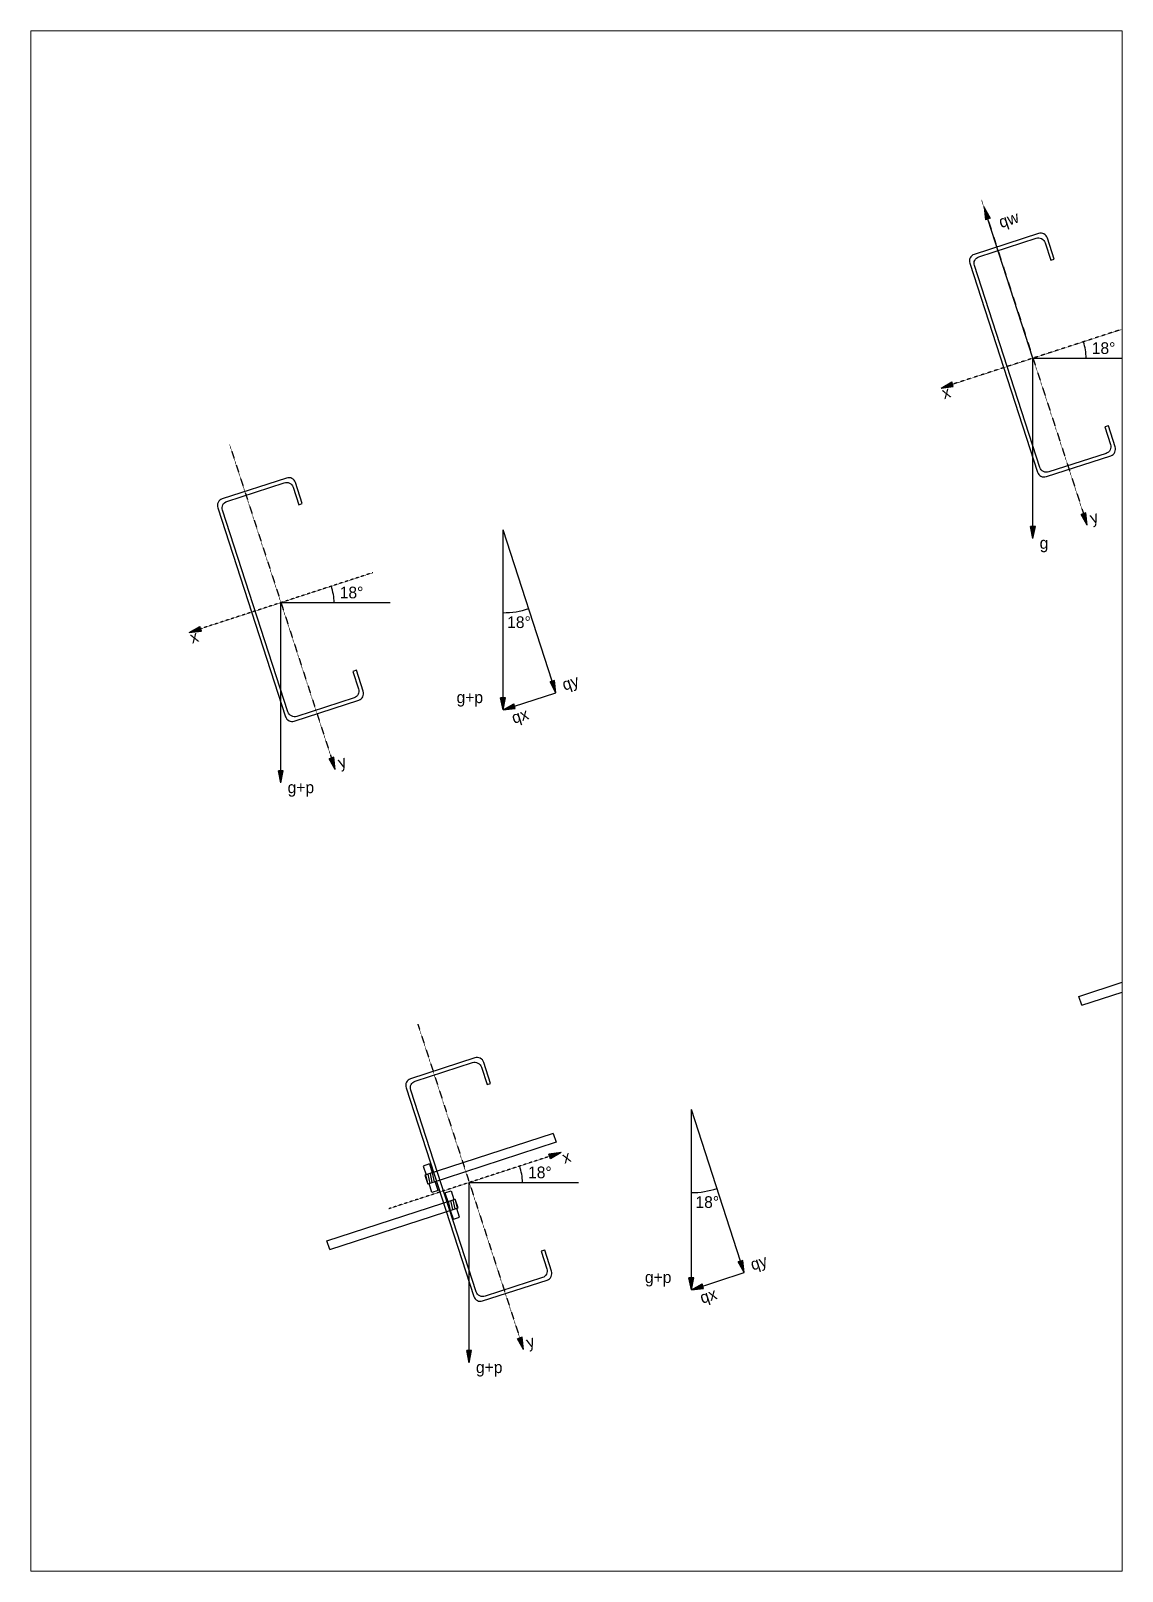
# Paper-space layout 'Layout1' of a CAD drawing. Header units: millimetres. Extents: x 8 to 195, y 20 to 284.
# The model-space entities are those that its viewports show. They can reach past a viewport. Long polylines and large blocks are cut down to what shows.
import ezdxf

# ---------------------------------------------------------------- set-up
doc = ezdxf.new("R2010")
doc.units = ezdxf.units.MM
doc.linetypes.add('CENTER', pattern=[50.8, 31.75, -6.35, 6.35, -6.35])

msp = doc.modelspace()

# ---------------------------------------------------------------- hatches: boundary and pattern name
for points in [[(1140.7532, 759.44), (1140.7544, 759.4295), (1140.7583, 759.4308)], [(1140.7256, 759.2907), (1140.7164, 759.2855), (1140.7268, 759.2867)], [(1140.8402, 759.1786), (1140.8363, 759.1774), (1140.8415, 759.1682)], [(1140.7971, 759.1671), (1140.793, 759.1671), (1140.795, 759.1568)], [(1140.3817, 758.6258), (1140.3909, 758.631), (1140.3805, 758.6298)], [(1140.5466, 758.5388), (1140.5426, 758.5375), (1140.5478, 758.5283)], [(1140.5045, 758.5239), (1140.5004, 758.5239), (1140.5025, 758.5136)], [(1140.5116, 758.5187), (1140.5025, 758.5136), (1140.5129, 758.5148)], [(1140.3575, 758.473), (1140.3535, 758.4717), (1140.3587, 758.4625)], [(1140.3143, 758.4615), (1140.3102, 758.4615), (1140.3123, 758.4511)]]:
    msp.add_hatch(color=256).paths.add_polyline_path(points)
at = {"lineweight": 25}
for points in [[(1140.0815, 759.0814), (1140.0723, 759.0762), (1140.0828, 759.0775)], [(1140.3853, 759.0351), (1140.3814, 759.0339), (1140.3865, 759.0247)], [(1140.3433, 759.0203), (1140.3391, 759.0203), (1140.3412, 759.01)], [(1140.3504, 759.0151), (1140.3412, 759.01), (1140.3516, 759.0112)], [(1140.1962, 758.9694), (1140.1922, 758.9681), (1140.1974, 758.9589)], [(1140.153, 758.9579), (1140.1489, 758.9579), (1140.151, 758.9475)]]:
    msp.add_hatch(color=256, dxfattribs=at).paths.add_polyline_path(points)

# ---------------------------------------------------------------- linework, layer by layer
at = {"linetype": 'CENTER', "ltscale": 0.0006}
for p, q in [((1140.751, 759.4466), (1140.8391, 759.1755)), ((1140.8737, 759.3366), (1140.7262, 759.2887)), ((1140.2682, 758.7409), (1140.3563, 758.4699)), ((1140.3909, 758.631), (1140.2434, 758.583))]:
    msp.add_line(p, q, dxfattribs=at)
for p, q in [((1140.7532, 759.44), (1140.7583, 759.4308)), ((1140.7532, 759.44), (1140.7544, 759.4295)), ((1140.7583, 759.4308), (1140.7544, 759.4295)), ((1140.795, 759.3111), (1140.7563, 759.4302)), ((1140.795, 759.1671), (1140.795, 759.3111)), ((1140.795, 759.3111), (1140.8887, 759.3111)), ((1140.7164, 759.2855), (1140.7256, 759.2907)), ((1140.7268, 759.2867), (1140.7256, 759.2907)), ((1140.7164, 759.2855), (1140.7268, 759.2867)), ((1140.8402, 759.1786), (1140.8363, 759.1774)), ((1140.8415, 759.1682), (1140.8363, 759.1774)), ((1140.8415, 759.1682), (1140.8402, 759.1786)), ((1140.7971, 759.1671), (1140.793, 759.1671)), ((1140.795, 759.1568), (1140.793, 759.1671)), ((1140.795, 759.1568), (1140.7971, 759.1671)), ((1140.8344, 758.7648), (1140.9443, 758.8005)), ((1140.8368, 758.7572), (1140.9467, 758.793)), ((1140.8368, 758.7572), (1140.8344, 758.7648)), ((1140.5446, 758.5381), (1140.5025, 758.6678)), ((1140.5025, 758.5239), (1140.5025, 758.6678)), ((1140.3842, 758.6474), (1140.2743, 758.6117)), ((1140.3842, 758.6474), (1140.3866, 758.6399)), ((1140.3866, 758.6399), (1140.2767, 758.6041)), ((1140.3909, 758.631), (1140.3805, 758.6298)), ((1140.3909, 758.631), (1140.3817, 758.6258)), ((1140.2781, 758.6213), (1140.2729, 758.6195)), ((1140.2729, 758.6195), (1140.2753, 758.612)), ((1140.2781, 758.6213), (1140.2806, 758.6137)), ((1140.3817, 758.6258), (1140.3805, 758.6298)), ((1140.2743, 758.6117), (1140.2767, 758.6041)), ((1140.2748, 758.6119), (1140.2761, 758.6059)), ((1140.2768, 758.6125), (1140.2784, 758.6047)), ((1140.2802, 758.597), (1140.2778, 758.6045)), ((1140.2787, 758.6131), (1140.2803, 758.6053)), ((1140.2806, 758.6137), (1140.2823, 758.606)), ((1140.2855, 758.5987), (1140.283, 758.6062)), ((1140.3123, 758.4615), (1140.3123, 758.6054)), ((1140.3123, 758.6054), (1140.4059, 758.6054)), ((1140.1903, 758.5555), (1140.3002, 758.5912)), ((1140.2855, 758.5987), (1140.2802, 758.597)), ((1140.2914, 758.5967), (1140.2967, 758.5984)), ((1140.2914, 758.5967), (1140.2939, 758.5892)), ((1140.2967, 758.5984), (1140.2991, 758.5909)), ((1140.3001, 758.5829), (1140.2985, 758.5907)), ((1140.3026, 758.5837), (1140.3002, 758.5912)), ((1140.1927, 758.548), (1140.3026, 758.5837)), ((1140.2963, 758.5816), (1140.2946, 758.5894)), ((1140.2988, 758.5741), (1140.2963, 758.5816)), ((1140.2982, 758.5823), (1140.2966, 758.59)), ((1140.3021, 758.5835), (1140.3008, 758.5894)), ((1140.304, 758.5758), (1140.3016, 758.5833)), ((1140.2988, 758.5741), (1140.304, 758.5758)), ((1140.1927, 758.548), (1140.1903, 758.5555)), ((1140.5466, 758.5388), (1140.5426, 758.5375)), ((1140.5478, 758.5283), (1140.5466, 758.5388)), ((1140.5025, 758.5136), (1140.5478, 758.5283)), ((1140.5478, 758.5283), (1140.5426, 758.5375)), ((1140.5025, 758.5136), (1140.5004, 758.5239)), ((1140.5045, 758.5239), (1140.5004, 758.5239)), ((1140.5025, 758.5136), (1140.5045, 758.5239)), ((1140.5025, 758.5136), (1140.5116, 758.5187)), ((1140.5025, 758.5136), (1140.5129, 758.5148)), ((1140.5129, 758.5148), (1140.5116, 758.5187)), ((1140.3575, 758.473), (1140.3535, 758.4717)), ((1140.3587, 758.4625), (1140.3535, 758.4717)), ((1140.3587, 758.4625), (1140.3575, 758.473)), ((1140.3143, 758.4615), (1140.3102, 758.4615)), ((1140.3123, 758.4511), (1140.3102, 758.4615)), ((1140.3123, 758.4511), (1140.3143, 758.4615))]:
    msp.add_line(p, q)
at = {"linetype": 'CENTER', "lineweight": 25, "ltscale": 0.0006}
for p, q in [((1140.1069, 759.2373), (1140.195, 758.9663)), ((1140.2296, 759.1274), (1140.0821, 759.0794))]:
    msp.add_line(p, q, dxfattribs=at)
at = {"lineweight": 25}
for p, q in [((1140.3412, 759.0203), (1140.3412, 759.1642)), ((1140.3833, 759.0345), (1140.3412, 759.1642)), ((1140.151, 759.1018), (1140.2446, 759.1018)), ((1140.151, 758.9579), (1140.151, 759.1018)), ((1140.0723, 759.0762), (1140.0815, 759.0814)), ((1140.0828, 759.0775), (1140.0815, 759.0814)), ((1140.0723, 759.0762), (1140.0828, 759.0775)), ((1140.3853, 759.0351), (1140.3814, 759.0339)), ((1140.3865, 759.0247), (1140.3814, 759.0339)), ((1140.3865, 759.0247), (1140.3853, 759.0351)), ((1140.3433, 759.0203), (1140.3391, 759.0203)), ((1140.3412, 759.01), (1140.3391, 759.0203)), ((1140.3412, 759.01), (1140.3865, 759.0247)), ((1140.3412, 759.01), (1140.3433, 759.0203)), ((1140.3412, 759.01), (1140.3504, 759.0151)), ((1140.3516, 759.0112), (1140.3504, 759.0151)), ((1140.3412, 759.01), (1140.3516, 759.0112)), ((1140.1962, 758.9694), (1140.1922, 758.9681)), ((1140.1974, 758.9589), (1140.1922, 758.9681)), ((1140.1974, 758.9589), (1140.1962, 758.9694)), ((1140.151, 758.9475), (1140.1489, 758.9579)), ((1140.153, 758.9579), (1140.1489, 758.9579)), ((1140.151, 758.9475), (1140.153, 758.9579))]:
    msp.add_line(p, q, dxfattribs=at)
for points in [[(1140.7978, 759.4138, -0.414214), (1140.8054, 759.4099), (1140.8103, 759.3949), (1140.8133, 759.3959), (1140.8074, 759.4139, 0.414214), (1140.7999, 759.4178), (1140.7447, 759.3999, 0.414214), (1140.7409, 759.3923), (1140.7989, 759.2135, 0.414214), (1140.8065, 759.2097), (1140.8617, 759.2276, 0.414214), (1140.8655, 759.2351), (1140.8596, 759.2532), (1140.8566, 759.2522), (1140.8615, 759.2372, -0.414214), (1140.8576, 759.2296), (1140.8086, 759.2137, -0.414214), (1140.801, 759.2175), (1140.7449, 759.3903, -0.414214), (1140.7487, 759.3978)], [(1140.315, 758.7081, -0.414214), (1140.3226, 758.7042), (1140.3275, 758.6892), (1140.3305, 758.6902), (1140.3246, 758.7083, 0.414214), (1140.3171, 758.7121), (1140.2619, 758.6942, 0.414214), (1140.2581, 758.6866), (1140.3162, 758.5078, 0.414214), (1140.3237, 758.504), (1140.3789, 758.5219, 0.414214), (1140.3827, 758.5295), (1140.3769, 758.5475), (1140.3738, 758.5466), (1140.3787, 758.5315, -0.414214), (1140.3749, 758.524), (1140.3258, 758.508, -0.414214), (1140.3182, 758.5119), (1140.2621, 758.6846, -0.414214), (1140.266, 758.6922)]]:
    msp.add_lwpolyline(points, format="xyb", close=True)
msp.add_lwpolyline([(1140.1537, 759.2045, -0.414214), (1140.1613, 759.2006), (1140.1662, 759.1856), (1140.1692, 759.1866), (1140.1634, 759.2047, 0.414214), (1140.1558, 759.2085), (1140.1006, 759.1906, 0.414214), (1140.0968, 759.183), (1140.1549, 759.0042, 0.414214), (1140.1624, 759.0004), (1140.2176, 759.0183, 0.414214), (1140.2214, 759.0259), (1140.2156, 759.0439), (1140.2125, 759.0429), (1140.2174, 759.0279, -0.414214), (1140.2136, 759.0204), (1140.1645, 759.0044, -0.414214), (1140.1569, 759.0083), (1140.1008, 759.181, -0.414214), (1140.1047, 759.1885)], format="xyb", close=True, dxfattribs=at)
for centre, radius, start, end in [((1140.7952, 759.3106), 0.0454, 0.5821, 18.6121), ((1140.3124, 758.605), 0.0454, 0.5821, 18.6121), ((1140.5025, 758.6678), 0.071, 270, 288)]:
    msp.add_arc(centre, radius, start, end)
for centre, radius, start, end in [((1140.1511, 759.1013), 0.0454, 0.5821, 18.6121), ((1140.3412, 759.1642), 0.071, 270, 288)]:
    msp.add_arc(centre, radius, start, end, dxfattribs=at)

# ---------------------------------------------------------------- texts
for s, p in [('qw', (1140.7677, 759.4224)), ('x', (1140.719, 759.2759)), ('y', (1140.8457, 759.169)), ('x', (1140.3938, 758.6215)), ('qy', (1140.555, 758.53)), ('qx', (1140.5118, 758.5016)), ('y', (1140.3629, 758.4633))]:
    msp.add_text(s, height=0.01, rotation=18).set_placement(p)
for s, p in [('18°', (1140.8454, 759.3147)), ('g', (1140.8008, 759.1479)), ('18°', (1140.3626, 758.6091)), ('18°', (1140.506, 758.5837)), ('g+p', (1140.4627, 758.5194)), ('g+p', (1140.318, 758.4423))]:
    msp.add_text(s, height=0.01).set_placement(p)
for s, p in [('18°', (1140.2013, 759.1055)), ('18°', (1140.3447, 759.0801)), ('g+p', (1140.3014, 759.0158)), ('g+p', (1140.1567, 758.9387))]:
    msp.add_text(s, height=0.01, dxfattribs=at).set_placement(p)
for s, p in [('x', (1140.0749, 759.0667)), ('qy', (1140.3937, 759.0264)), ('qx', (1140.3505, 758.998)), ('y', (1140.2017, 758.9597))]:
    msp.add_text(s, height=0.01, rotation=18, dxfattribs=at).set_placement(p)

psp = doc.layouts.get("Layout1")

# ---------------------------------------------------------------- viewports
at = {"layer": '0'}
psp.add_viewport(center=(101.41, 152.23), size=(186.98, 263.758), view_center_point=(1140.4041, 758.932), view_height=1.31862, dxfattribs=at)

doc.saveas('drawing.dxf')
